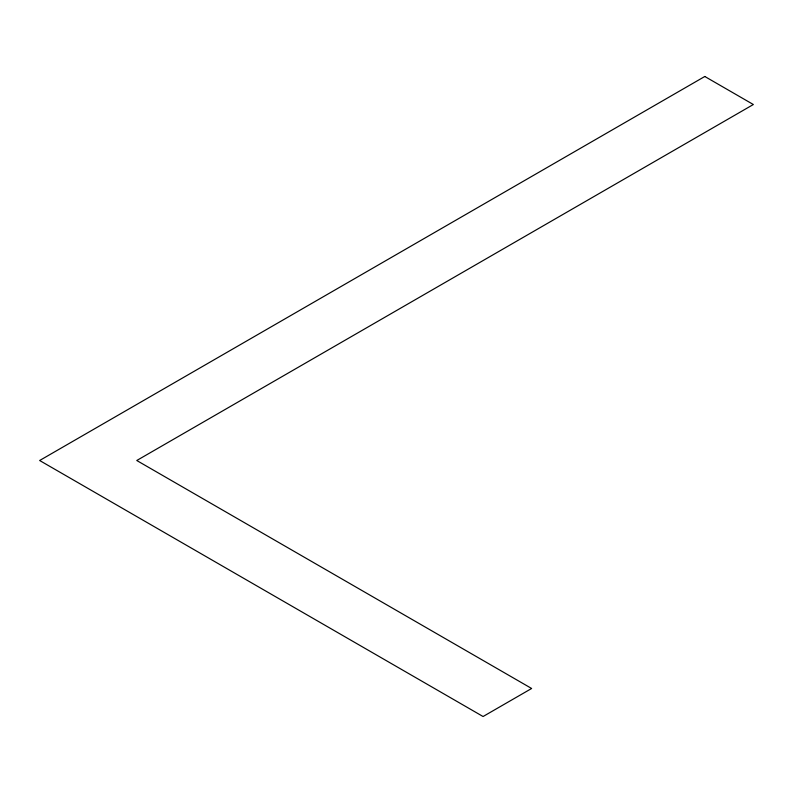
<?xml version="1.0" encoding="UTF-8"?>
<svg xmlns="http://www.w3.org/2000/svg" width="793" height="793" viewBox="0 0 793 793"><rect width="100%" height="100%" fill="white"/><g stroke="black" fill="none" stroke-linecap="round" stroke-linejoin="round"><path stroke-width="1.19" d="M704.799 76.485L39.65 460.505L483.076 716.515L531.637 688.483L136.763 460.505L753.35 104.517L704.799 76.485"/></g></svg>
